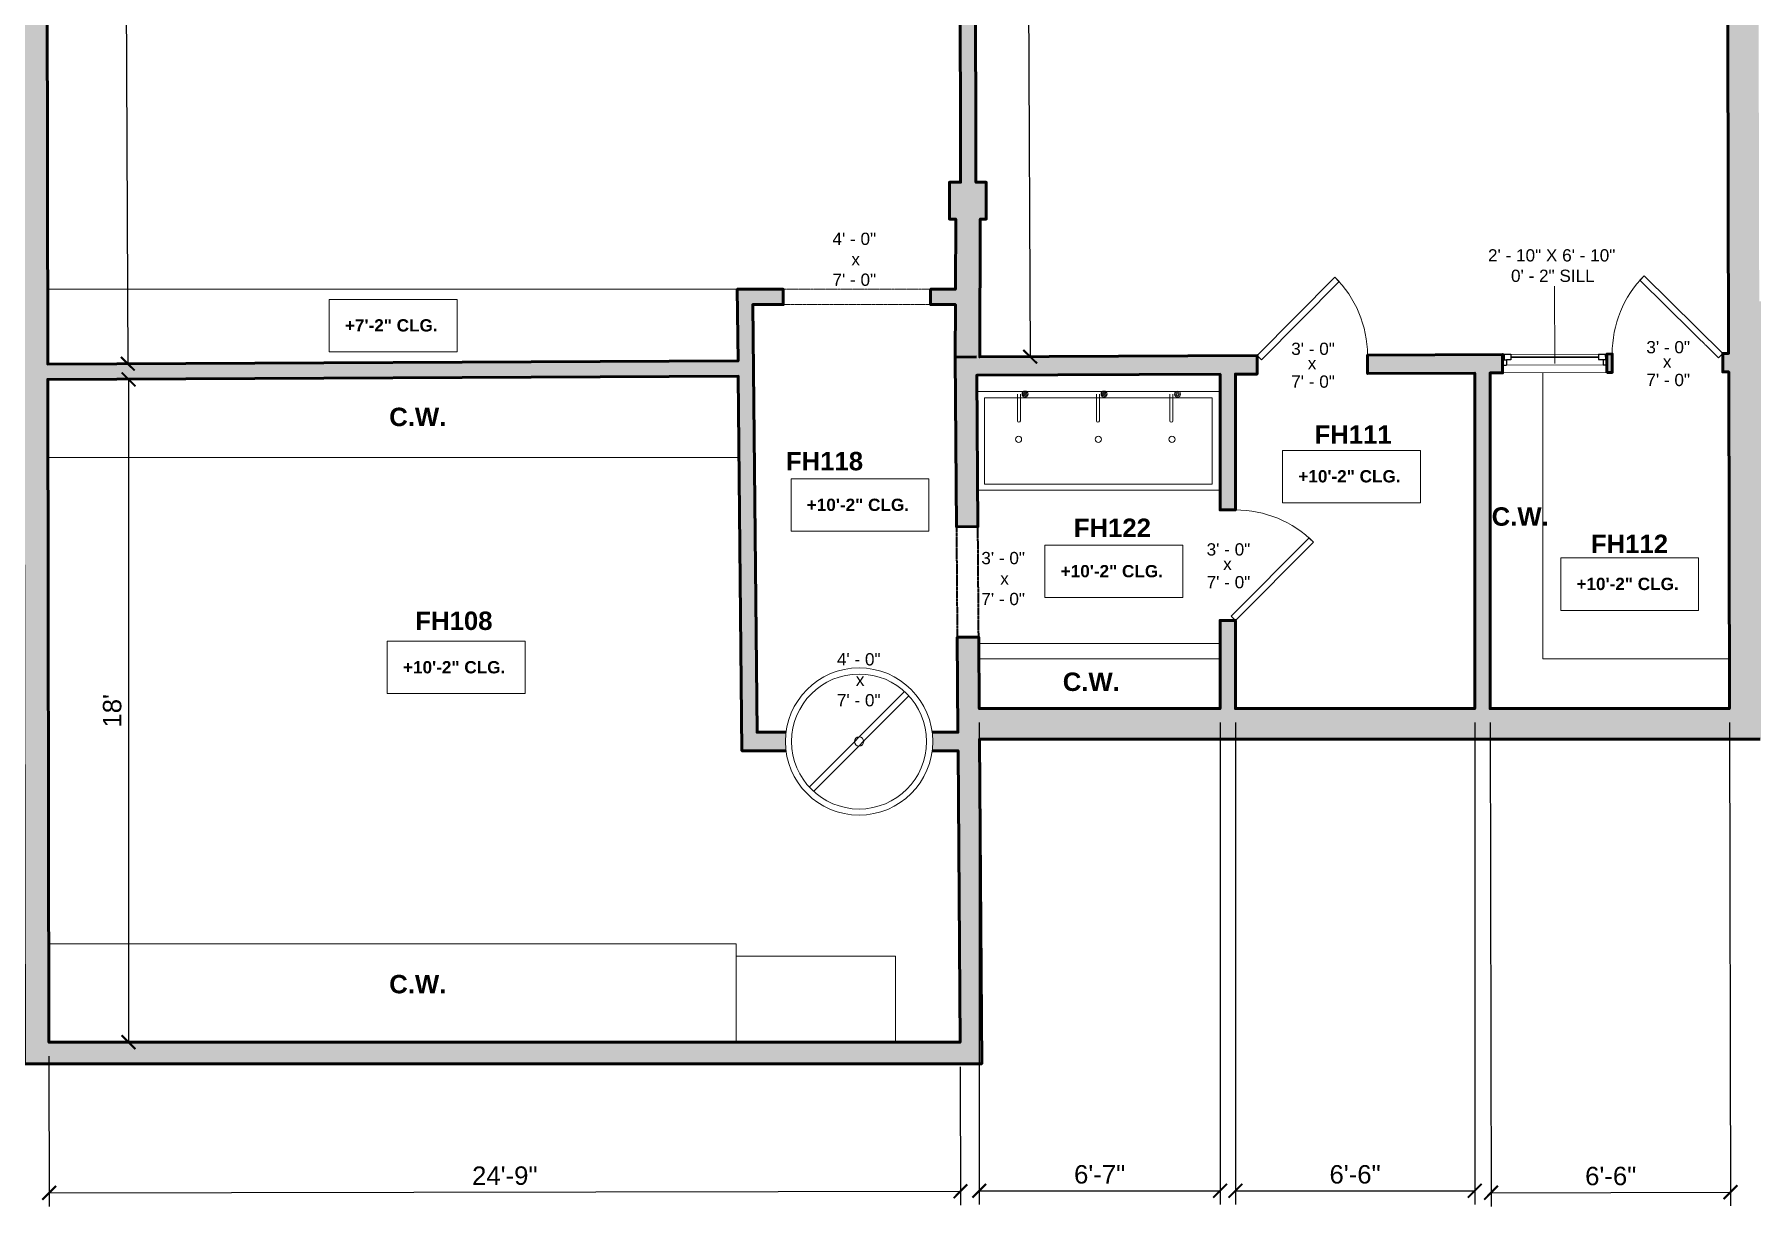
# Model space of a CAD drawing. Header units: inches. Extents: x -2078 to 106214, y -964 to 6385.
# Drawn here: x 79862 to 80421, y 3438 to 3820 of the extents above; entities that cross this region are included whole.
import ezdxf

# ---------------------------------------------------------------- set-up
doc = ezdxf.new("R2010")
doc.units = ezdxf.units.IN
doc.header["$MEASUREMENT"] = 0
doc.linetypes.add('HIDDEN2', pattern=[0.1875, 0.125, -0.0625])
doc.linetypes.add('Overhead', pattern=[0.15625, 0.09375, -0.0625])
for name, color, linetype, lineweight in [('A-ANNO', 2, 'Continuous', 5), ('A-ANNO-DIMS', 1, 'Continuous', 9), ('A-DETAIL-1', 4, 'Continuous', 40), ('A-DETAIL-3', 40, 'Continuous', 15), ('A-DOOR', 1, 'Continuous', 18), ('A-FIXT', 150, 'Continuous', 9), ('A-GLAZ', 2, 'Continuous', 30), ('A-HIDDEN', 2, 'HIDDEN2', 18), ('A-WALL', 3, 'Continuous', 40), ('A-WINDOWS', 2, 'Continuous', 18)]:
    doc.layers.add(name, color=color, linetype=linetype, lineweight=lineweight)
doc.layers.add('A-HATCH', color=9, linetype='Continuous')
doc.styles.add('Arial_1', font='arial.ttf', dxfattribs={"height": 0.0625})
doc.styles.add('Arial_2', font='arial.ttf', dxfattribs={"height": 3})
doc.styles.add('Arial_B', font='arialbd.ttf', dxfattribs={"height": 4.5})
doc.styles.add('Arial_B_1', font='arialbd.ttf', dxfattribs={"height": 3})
doc.styles.add('JC', font='arial.ttf', dxfattribs={"height": 0.125})
doc.dimstyles.new('JC-DIMS', dxfattribs={"dimtxt": 0.125, "dimasz": 0.09375, "dimexe": 0.09375, "dimexo": 0.09375, "dimgap": 0.046875, "dimtad": 1, "dimdec": 1, "dimzin": 0, "dimdsep": 46, "dimlunit": 4, "dimtxsty": 'JC', "dimblk": 'ARCHTICK', "dimcen": 0.09, "dimclrd": 1, "dimclre": 1, "dimclrt": 256, "dimadec": 0, "dimazin": 0, "dimtfac": 1, "dimtdec": 1, "dimtofl": 0, "dimtmove": 1, "dimatfit": 3, "dimfxl": 1, "dimtolj": 1, "dimtzin": 0, "dimarcsym": 0})

# ---------------------------------------------------------------- blocks, each defined once
blk = doc.blocks.new('JC_OPENING DOOR - OPENING DOOR-1402336-1ST FLOOR EXISTING MAIN FLOOR PLAN _FELDMAN HALL_')
at = {"color": 1, "linetype": 'Overhead'}
for p, q in [((23.68, 2.5), (-24.32, 2.5)), ((-24.32, -2.5), (23.68, -2.5))]:
    blk.add_line(p, q, dxfattribs=at)
at = {"color": 1}
for p, q in [((-24.32, 2.5), (-24.32, -2.5)), ((23.68, -2.5), (23.68, 2.5))]:
    blk.add_line(p, q, dxfattribs=at)
blk = doc.blocks.new('JC_OPENING DOOR - OPENING DOOR-1513651-1ST FLOOR EXISTING MAIN FLOOR PLAN _FELDMAN HALL_')
at = {"layer": 'A-DETAIL-1', "linetype": 'Overhead'}
for p, q in [((17.68, 3.5), (-18.32, 3.5)), ((-18.32, -3.5), (17.68, -3.5))]:
    blk.add_line(p, q, dxfattribs=at)
at = {"layer": 'A-DETAIL-3'}
for p, q in [((-18.32, 3.5), (-18.32, -3.5)), ((17.68, -3.5), (17.68, 3.5))]:
    blk.add_line(p, q, dxfattribs=at)
blk = doc.blocks.new('JC_SINGLE DOOR-NO TRIM - SINGLE DOOR-1513784-1ST FLOOR EXISTING MAIN FLOOR PLAN _FELDMAN HALL_')
at = {"layer": 'A-DOOR', "lineweight": 30}
for p, q in [((-7.46, 27.96), (-8.87, 26.54)), ((-8.87, 26.54), (16.59, 1.09)), ((18, 2.5), (-7.46, 27.96)), ((16.59, 1.09), (18, 2.5))]:
    blk.add_line(p, q, dxfattribs=at)
at = {"layer": 'A-DOOR', "lineweight": 9}
blk.add_arc((18, 2.5), 36, 135, 180, dxfattribs=at)
blk = doc.blocks.new('JC_SINGLE DOOR-NO TRIM - SINGLE DOOR-1513814-1ST FLOOR EXISTING MAIN FLOOR PLAN _FELDMAN HALL_')
at = {"layer": 'A-DOOR', "lineweight": 30}
for p, q in [((-8.87, -27.04), (16.59, -1.59)), ((18, -3), (-7.46, -28.46)), ((16.59, -1.59), (18, -3)), ((-7.46, -28.46), (-8.87, -27.04))]:
    blk.add_line(p, q, dxfattribs=at)
at = {"layer": 'A-DOOR', "lineweight": 9}
blk.add_arc((18, -3), 36, 180, 225, dxfattribs=at)
blk = doc.blocks.new('JC_SINGLE DOOR-NO TRIM - SINGLE DOOR-1512364-1ST FLOOR EXISTING MAIN FLOOR PLAN _FELDMAN HALL_')
at = {"layer": 'A-DOOR', "lineweight": 30}
for p, q in [((-7.46, 28.46), (-8.87, 27.04)), ((18, 3), (-7.46, 28.46)), ((-8.87, 27.04), (16.59, 1.59)), ((16.59, 1.59), (18, 3))]:
    blk.add_line(p, q, dxfattribs=at)
at = {"layer": 'A-DOOR', "lineweight": 9}
blk.add_arc((18, 3), 36, 135, 180, dxfattribs=at)
blk = doc.blocks.new('JC_FIXED WINDOW - MUNTIN - FIXED WINDOW-1513943-1ST FLOOR EXISTING MAIN FLOOR PLAN _FELDMAN HALL_')
at = {"layer": 'A-GLAZ'}
for p, q in [((-17, 3), (-17, -3)), ((-14.25, 3), (-17, 3)), ((-16.5, 3), (-16.5, 1.25)), ((-16.5, 1.25), (-15.75, 1.25)), ((-14.25, 1.25), (-15.75, 1.25)), ((-15.75, 1.25), (-15.75, -0.5)), ((-14.25, 3), (-14.25, 1.25)), ((14.25, 3), (17, 3)), ((14.25, 3), (14.25, 1.25)), ((14.25, 1.25), (16.5, 1.25)), ((15.75, 1.25), (15.75, -0.5)), ((16.5, 3), (16.5, 1.25)), ((17, 3), (17, -3)), ((-17, -0.5), (-15.75, -0.5)), ((15.75, -0.5), (17, -0.5))]:
    blk.add_line(p, q, dxfattribs=at)
at = {"layer": 'A-GLAZ', "lineweight": 9}
for p, q in [((14.25, 3), (-14.25, 3)), ((15.75, -0.5), (-15.75, -0.5))]:
    blk.add_line(p, q, dxfattribs=at)
at = {"layer": 'A-GLAZ', "lineweight": 40}
blk.add_line((-14.25, 2.125), (14.25, 2.125), dxfattribs=at)
at = {"layer": 'A-WINDOWS'}
for p, q in [((17, 3), (-17, 3)), ((-17, -3), (17, -3))]:
    blk.add_line(p, q, dxfattribs=at)
blk = doc.blocks.new('Tap _2_ - Tap _2_-1535498-1ST FLOOR EXISTING MAIN FLOOR PLAN _FELDMAN HALL_')
at = {"layer": 'A-FIXT', "flags": 128}
for points in [[(-0.47, 8.71), (-0.47, 8.55), (-0.47, 8.08), (-0.47, 7.33), (-0.47, 6.36), (-0.47, 5.24), (-0.47, 4.06), (-0.47, 2.9), (-0.47, 1.84), (-0.47, 0.98), (-0.47, 0.37), (-0.47, 0.05), (-0.47, 0.01)], [(0.47, 0.01), (0.47, 0.17), (0.47, 0.65), (0.47, 1.4), (0.47, 2.37), (0.47, 3.48), (0.47, 4.67), (0.47, 5.83), (0.47, 6.88), (0.47, 7.74), (0.47, 8.36), (0.47, 8.67), (0.47, 8.71)]]:
    blk.add_lwpolyline(points, dxfattribs=at)
at = {"layer": 'A-FIXT'}
for centre, radius, start, end in [((0, 8.71), 0.472, 0, 180), ((0, 8.71), 0.472, 0, 180), ((-2.01, 0.01), 0.996, 90, 270), ((-2.01, 0.01), 0.634, 90, 270), ((-2.01, 0.01), 0.281, 90, 270), ((-2.01, 0.01), 0.996, 270, 90), ((-2.01, 0.01), 0.634, 270, 90), ((-2.01, 0.01), 0.281, 270, 90)]:
    blk.add_arc(centre, radius, start, end, dxfattribs=at)
blk = doc.blocks.new('_ArchTick')
at = {"color": 0, "linetype": 'ByBlock', "const_width": 0.15}
blk.add_lwpolyline([(-0.5, -0.5), (0.5, 0.5)], dxfattribs=at)
blk = doc.blocks.new('*D2960')
at = {"layer": 'A-ANNO-DIMS', "color": 1, "lineweight": -2, "transparency": 16777216}
for p, q in [((80335.99, 3595.59), (80336.32, 3437.84)), ((80413.99, 3595.59), (80414.32, 3438.01)), ((80336.31, 3442.34), (80414.31, 3442.51))]:
    blk.add_line(p, q, dxfattribs=at)
at = {"layer": 'Defpoints', "color": 0, "transparency": 16777216}
for p in [(80335.98, 3600.09), (80413.98, 3600.09), (80414.31, 3442.51)]:
    blk.add_point(p, dxfattribs=at)
at = {"layer": 'A-ANNO-DIMS', "color": 1, "lineweight": -2, "transparency": 16777216, "xscale": 4.5, "yscale": 4.5, "zscale": 4.5}
for p, rotation in [((80336.31, 3442.34), 180.1213242115577), ((80414.31, 3442.51), 0.1213242115577231)]:
    blk.add_blockref('_ArchTick', p, dxfattribs=dict(at, rotation=rotation))
at = {"layer": 'A-ANNO-DIMS', "color": 2, "transparency": 16777216, "insert": (80375.3, 3447.74), "char_height": 6, "width": 0.4008, "attachment_point": 5, "rotation": 0.1213, "style": 'JC'}
blk.add_mtext('\\A1;6\'-6"', dxfattribs=at)
blk = doc.blocks.new('*D2962')
at = {"layer": 'A-ANNO-DIMS', "color": 1, "lineweight": -2, "transparency": 16777216}
for p, q in [((80252.98, 3595.59), (80252.98, 3438.47)), ((80330.98, 3595.59), (80330.98, 3438.47)), ((80252.98, 3442.97), (80330.98, 3442.97))]:
    blk.add_line(p, q, dxfattribs=at)
at = {"layer": 'Defpoints', "color": 0, "transparency": 16777216}
for p in [(80252.98, 3600.09), (80330.98, 3600.09), (80330.98, 3442.97)]:
    blk.add_point(p, dxfattribs=at)
at = {"layer": 'A-ANNO-DIMS', "color": 1, "lineweight": -2, "transparency": 16777216, "xscale": 4.5, "yscale": 4.5, "zscale": 4.5, "rotation": 180}
blk.add_blockref('_ArchTick', (80252.98, 3442.97), dxfattribs=at)
at = {"layer": 'A-ANNO-DIMS', "color": 1, "lineweight": -2, "transparency": 16777216, "xscale": 4.5, "yscale": 4.5, "zscale": 4.5}
blk.add_blockref('_ArchTick', (80330.98, 3442.97), dxfattribs=at)
at = {"layer": 'A-ANNO-DIMS', "color": 2, "transparency": 16777216, "insert": (80291.98, 3448.28), "char_height": 6, "width": 0.4008, "attachment_point": 5, "style": 'JC'}
blk.add_mtext('\\A1;6\'-6"', dxfattribs=at)
blk = doc.blocks.new('*D2964')
at = {"layer": 'A-ANNO-DIMS', "color": 1, "lineweight": -2, "transparency": 16777216}
for p, q in [((80169.48, 3595.59), (80169.48, 3438.47)), ((80247.98, 3595.59), (80247.98, 3438.47)), ((80169.48, 3442.97), (80247.98, 3442.97))]:
    blk.add_line(p, q, dxfattribs=at)
at = {"layer": 'Defpoints', "color": 0, "transparency": 16777216}
for p in [(80169.48, 3600.09), (80247.98, 3600.09), (80247.98, 3442.97)]:
    blk.add_point(p, dxfattribs=at)
at = {"layer": 'A-ANNO-DIMS', "color": 1, "lineweight": -2, "transparency": 16777216, "xscale": 4.5, "yscale": 4.5, "zscale": 4.5, "rotation": 180}
blk.add_blockref('_ArchTick', (80169.48, 3442.97), dxfattribs=at)
at = {"layer": 'A-ANNO-DIMS', "color": 1, "lineweight": -2, "transparency": 16777216, "xscale": 4.5, "yscale": 4.5, "zscale": 4.5}
blk.add_blockref('_ArchTick', (80247.98, 3442.97), dxfattribs=at)
at = {"layer": 'A-ANNO-DIMS', "color": 2, "transparency": 16777216, "insert": (80208.73, 3448.28), "char_height": 6, "width": 0.6622, "attachment_point": 5, "style": 'JC'}
blk.add_mtext('\\A1;6\'-7"', dxfattribs=at)
blk = doc.blocks.new('*D2966')
at = {"layer": 'A-ANNO-DIMS', "color": 1, "lineweight": -2, "transparency": 16777216}
for p, q in [((79870.42, 3707.37), (79896.73, 3707.37)), ((79892.23, 3707.37), (79892.23, 3491.37)), ((79893.38, 3491.37), (79887.73, 3491.37))]:
    blk.add_line(p, q, dxfattribs=at)
at = {"layer": 'Defpoints', "color": 0, "transparency": 16777216}
for p in [(79865.92, 3707.37), (79892.23, 3491.37), (79897.88, 3491.37)]:
    blk.add_point(p, dxfattribs=at)
at = {"layer": 'A-ANNO-DIMS', "color": 1, "lineweight": -2, "transparency": 16777216, "xscale": 4.5, "yscale": 4.5, "zscale": 4.5}
for p, rotation in [((79892.23, 3707.37), 90), ((79892.23, 3491.37), 270)]:
    blk.add_blockref('_ArchTick', p, dxfattribs=dict(at, rotation=rotation))
at = {"layer": 'A-ANNO-DIMS', "color": 2, "transparency": 16777216, "insert": (79886.91, 3599.37), "char_height": 6, "width": 0.4874, "attachment_point": 5, "rotation": 90, "style": 'JC'}
blk.add_mtext("\\A1;18'", dxfattribs=at)
blk = doc.blocks.new('*D2978')
at = {"layer": 'A-ANNO-DIMS', "color": 1, "lineweight": -2, "transparency": 16777216}
for p, q in [((79866.29, 3486.87), (79866.37, 3437.79)), ((80163.3, 3483.34), (80163.37, 3438.29)), ((79866.37, 3442.29), (80163.37, 3442.79))]:
    blk.add_line(p, q, dxfattribs=at)
at = {"layer": 'Defpoints', "color": 0, "transparency": 16777216}
for p in [(79866.28, 3491.37), (80163.29, 3487.84), (80163.37, 3442.79)]:
    blk.add_point(p, dxfattribs=at)
at = {"layer": 'A-ANNO-DIMS', "color": 1, "lineweight": -2, "transparency": 16777216, "xscale": 4.5, "yscale": 4.5, "zscale": 4.5}
for p, rotation in [((79866.37, 3442.29), 180.0969251615329), ((80163.37, 3442.79), 0.09692516153287654)]:
    blk.add_blockref('_ArchTick', p, dxfattribs=dict(at, rotation=rotation))
at = {"layer": 'A-ANNO-DIMS', "color": 2, "transparency": 16777216, "insert": (80014.86, 3447.85), "char_height": 6, "width": 0.4874, "attachment_point": 5, "rotation": 0.0969, "style": 'JC'}
blk.add_mtext('\\A1;24\'-9"', dxfattribs=at)
blk = doc.blocks.new('JC- existing door Tag_quad - JC- existing door Tag_quad-839775-1ST FLOOR EXISTING MAIN FLOOR PLAN _FELDMAN HALL_')
at = {"layer": 'A-ANNO', "insert": (-0.0234, 0.0378), "char_height": 0.0625, "width": 0.0505, "attachment_point": 1, "style": 'Arial_1', "bg_fill": 3, "box_fill_scale": 1.25, "bg_fill_color": 256, "bg_fill_true_color": 13158600, "bg_fill_transparency": 0}
blk.add_mtext('x', dxfattribs=at)
blk = doc.blocks.new('*D3008')
at = {"layer": 'A-ANNO-DIMS', "color": 1, "lineweight": -2, "transparency": 16777216}
for p, q in [((80172.03, 4105.72), (80188.77, 4105.8)), ((80184.27, 4105.78), (80186.08, 3714.78)), ((80187.23, 3714.79), (80181.58, 3714.76))]:
    blk.add_line(p, q, dxfattribs=at)
at = {"layer": 'Defpoints', "color": 0, "transparency": 16777216}
for p in [(80167.53, 4105.7), (80186.08, 3714.78), (80191.73, 3714.81)]:
    blk.add_point(p, dxfattribs=at)
at = {"layer": 'A-ANNO-DIMS', "color": 1, "lineweight": -2, "transparency": 16777216, "xscale": 4.5, "yscale": 4.5, "zscale": 4.5}
for p, rotation in [((80184.27, 4105.78), 90.26532806930128), ((80186.08, 3714.78), 270.2653280693013)]:
    blk.add_blockref('_ArchTick', p, dxfattribs=dict(at, rotation=rotation))
at = {"layer": 'A-ANNO-DIMS', "color": 2, "transparency": 16777216, "insert": (80190.49, 3910.3), "char_height": 6, "width": 0.4874, "attachment_point": 5, "rotation": 270.2653, "style": 'JC'}
blk.add_mtext('\\A1;32\'-7"', dxfattribs=at)
blk = doc.blocks.new('*D3010')
at = {"layer": 'A-ANNO-DIMS', "color": 1, "lineweight": -2, "transparency": 16777216}
for p, q in [((79869.89, 4020.39), (79895.06, 4020.51)), ((79890.56, 4020.48), (79891.98, 3712.49)), ((79893.14, 3712.49), (79887.48, 3712.47))]:
    blk.add_line(p, q, dxfattribs=at)
at = {"layer": 'Defpoints', "color": 0, "transparency": 16777216}
for p in [(79865.39, 4020.37), (79891.98, 3712.49), (79897.64, 3712.51)]:
    blk.add_point(p, dxfattribs=at)
at = {"layer": 'A-ANNO-DIMS', "color": 1, "lineweight": -2, "transparency": 16777216, "xscale": 4.5, "yscale": 4.5, "zscale": 4.5}
for p, rotation in [((79890.56, 4020.48), 90.2658598859503), ((79891.98, 3712.49), 270.2658598859503)]:
    blk.add_blockref('_ArchTick', p, dxfattribs=dict(at, rotation=rotation))
at = {"layer": 'A-ANNO-DIMS', "color": 2, "transparency": 16777216, "insert": (79896.58, 3866.51), "char_height": 6, "width": 0.4874, "attachment_point": 5, "rotation": 270.2659, "style": 'JC'}
blk.add_mtext('\\A1;25\'-8"', dxfattribs=at)

msp = doc.modelspace()

# ---------------------------------------------------------------- linework, layer by layer
at = {"layer": 'A-ANNO'}
msp.add_line((80357.049, 3712.572), (80356.964, 3737.807), dxfattribs=at)
at = {"layer": 'A-ANNO', "flags": 128}
for points in [[(79957.625, 3733.441), (79999.361, 3733.441), (79999.361, 3716.372), (79957.625, 3716.372)], [(80268.363, 3684.252), (80313.274, 3684.252), (80313.274, 3667.184), (80268.363, 3667.184)], [(80108.148, 3674.96), (80153.059, 3674.96), (80153.059, 3657.891), (80108.148, 3657.891)], [(80190.914, 3653.336), (80235.825, 3653.336), (80235.825, 3636.268), (80190.914, 3636.268)], [(80359.007, 3649.179), (80403.918, 3649.179), (80403.918, 3632.111), (80359.007, 3632.111)], [(79976.56, 3622.03), (80021.471, 3622.03), (80021.471, 3604.961), (79976.56, 3604.961)]]:
    msp.add_lwpolyline(points, close=True, dxfattribs=at)
at = {"layer": 'A-DETAIL-3', "lineweight": 9}
for p, q in [((80168.726, 3703.398), (80247.98, 3703.398)), ((79865.961, 3681.968), (80091.179, 3681.968)), ((80247.98, 3671.237), (80168.959, 3671.237)), ((80247.98, 3621.284), (80169.321, 3621.284))]:
    msp.add_line(p, q, dxfattribs=at)
msp.add_lwpolyline([(80245.421, 3673.237), (80171.226, 3673.237), (80171.226, 3701.398), (80245.421, 3701.398)], close=True, dxfattribs=at)
for points in [[(79866.229, 3523.456), (80090.229, 3523.456), (80090.229, 3491.367)], [(80090.229, 3519.456), (80142.229, 3519.456), (80142.229, 3491.367)]]:
    msp.add_lwpolyline(points, dxfattribs=at)
for centre in [(80182.289, 3687.855), (80208.289, 3687.855), (80232.289, 3687.855)]:
    msp.add_circle(centre, 1, dxfattribs=at)
at = {"layer": 'A-DOOR'}
for p, q in [((80114.058, 3574.518), (80145.171, 3605.631)), ((80115.472, 3573.104), (80146.585, 3604.216))]:
    msp.add_line(p, q, dxfattribs=at)
for radius in [24, 1.5]:
    msp.add_circle((80130.321, 3589.367), radius, dxfattribs=at)
for start, end in [(0, 180), (180, 0)]:
    msp.add_arc((80130.321, 3589.367), 22, start, end, dxfattribs=at)
at = {"layer": 'A-HIDDEN'}
for p, q in [((80090.64, 3736.743), (79865.851, 3736.743)), ((80353.212, 3709.554), (80353.212, 3616.291)), ((80169.415, 3616.284), (80247.98, 3616.284)), ((80353.212, 3616.291), (80413.946, 3616.291))]:
    msp.add_line(p, q, dxfattribs=at)
at = {"layer": 'A-WALL', "lineweight": 60}
for points in [[(80106.536, 3592.367), (80097.061, 3592.367), (80095.689, 3731.743), (80105.629, 3731.743), (80105.629, 3736.743), (80090.64, 3736.743), (80090.869, 3713.411), (79865.909, 3712.367), (79865.388, 4020.267), (79923.387, 4021.093), (79923.273, 4028.092), (79929.894, 4028.167), (79929.894, 4034.776), (79925.894, 4034.776), (79925.894, 4033.122), (79923.216, 4033.091), (79837.614, 4031.873)], [(80163.215, 3843.818), (80163.403, 3771.607), (80159.764, 3771.607), (80159.764, 3759.607), (80161.808, 3759.607), (80161.725, 3736.743), (80153.629, 3736.743), (80153.629, 3731.743), (80161.706, 3731.743), (80161.644, 3714.667)], [(80168.644, 3714.7), (80161.644, 3714.667), (80162.045, 3659.337), (80169.045, 3659.387), (80168.687, 3708.7), (80247.98, 3709.067), (80247.98, 3664.839), (80252.98, 3664.839), (80252.98, 3709.09), (80260.064, 3709.123), (80260.036, 3715.123), (80169.644, 3714.704), (80169.808, 3759.607), (80171.764, 3759.607), (80171.764, 3771.607), (80168.403, 3771.607), (80168.215, 3843.831)], [(80154.107, 3586.367), (80162.575, 3586.367), (80163.264, 3491.367), (79866.283, 3491.367), (79865.918, 3707.367), (80090.918, 3708.411), (80092.119, 3586.367), (80106.536, 3586.367)]]:
    msp.add_lwpolyline(points, dxfattribs=at)
msp.add_lwpolyline([(80374.063, 3709.651), (80375.813, 3709.659), (80375.785, 3715.659), (80374.035, 3715.651)], close=True, dxfattribs=at)

# ---------------------------------------------------------------- block references
at = {"layer": 'A-DOOR'}
for name, p, rotation in [('JC_OPENING DOOR - OPENING DOOR-1402336-1ST FLOOR EXISTING MAIN FLOOR PLAN _FELDMAN HALL_', (80129.306, 3734.243), 180), ('JC_OPENING DOOR - OPENING DOOR-1513651-1ST FLOOR EXISTING MAIN FLOOR PLAN _FELDMAN HALL_', (80165.678, 3641.04), 270.4157247002171)]:
    msp.add_blockref(name, p, dxfattribs=dict(at, rotation=rotation))
at = {"layer": 'A-FIXT', "rotation": 180}
for p in [(80182.423, 3702.595), (80208.173, 3702.595), (80232.094, 3702.574)]:
    msp.add_blockref('Tap _2_ - Tap _2_-1535498-1ST FLOOR EXISTING MAIN FLOOR PLAN _FELDMAN HALL_', p, dxfattribs=at)
at = {"layer": 'A-WINDOWS', "rotation": 0.265328069549752}
msp.add_blockref('JC_FIXED WINDOW - MUNTIN - FIXED WINDOW-1513943-1ST FLOOR EXISTING MAIN FLOOR PLAN _FELDMAN HALL_', (80357.049, 3712.572), dxfattribs=at)

# ---------------------------------------------------------------- texts
at = {"layer": 'A-ANNO', "attachment_point": 1}
for s, insert, char_height, width, style in [('4\' - 0"', (80121.646, 3755.189), 4, 17.978, 'Arial_2'), ('x', (80127.813, 3748.523), 4, 3.232, 'Arial_2'), ('2\' - 10" X 6\' - 10"', (80335.295, 3749.802), 4, 52.318, 'Arial_2'), ('7\' - 0"', (80121.646, 3741.856), 4, 17.978, 'Arial_2'), ('0\' - 2" SILL', (80342.795, 3743.136), 4, 34.138, 'Arial_2'), ('+7\'-2" CLG.', (79962.745, 3726.987), 4, 37.976, 'Arial_B_1'), ('C.W.', (79977.184, 3698.152), 6, 22.624, 'Arial_B'), ('FH111', (80278.757, 3692.396), 6, 59.388, 'Arial_B'), ('FH118', (80106.473, 3683.745), 6, 58.782, 'Arial_B'), ('+10\'-2" CLG.', (80273.483, 3677.799), 4, 41.814, 'Arial_B_1'), ('+10\'-2" CLG.', (80113.268, 3668.506), 4, 41.814, 'Arial_B_1'), ('FH122', (80200.289, 3662.023), 6, 52.722, 'Arial_B'), ('C.W.', (80336.489, 3665.689), 6, 22.624, 'Arial_B'), ('FH112', (80368.829, 3656.777), 6, 59.388, 'Arial_B'), ('3\' - 0"', (80170.162, 3651.15), 4, 17.978, 'Arial_2'), ('+10\'-2" CLG.', (80196.034, 3646.883), 4, 41.814, 'Arial_B_1'), ('x', (80176.329, 3644.483), 4, 3.232, 'Arial_2'), ('+10\'-2" CLG.', (80364.127, 3642.726), 4, 41.814, 'Arial_B_1'), ('7\' - 0"', (80170.162, 3637.817), 4, 17.978, 'Arial_2'), ('FH108', (79985.695, 3631.718), 6, 75.346, 'Arial_B'), ('4\' - 0"', (80123.095, 3618.162), 4, 17.978, 'Arial_2'), ('+10\'-2" CLG.', (79981.68, 3615.576), 4, 41.814, 'Arial_B_1'), ('x', (80129.261, 3611.495), 4, 3.232, 'Arial_2'), ('C.W.', (80196.7, 3611.84), 6, 22.624, 'Arial_B'), ('7\' - 0"', (80123.095, 3604.829), 4, 17.978, 'Arial_2'), ('C.W.', (79977.184, 3513.304), 6, 22.624, 'Arial_B')]:
    msp.add_mtext(s, dxfattribs=dict(at, insert=insert, char_height=char_height, width=width, style=style))
at = {"layer": 'A-ANNO', "char_height": 4, "width": 17.978, "attachment_point": 1, "style": 'Arial_2', "bg_fill": 3, "box_fill_scale": 1.25, "bg_fill_color": 256, "bg_fill_true_color": 13158600, "bg_fill_transparency": 0}
for s, insert in [('3\' - 0"', (80271.164, 3719.344)), ('3\' - 0"', (80386.913, 3719.88)), ('7\' - 0"', (80271.164, 3708.662)), ('7\' - 0"', (80386.913, 3709.198)), ('3\' - 0"', (80243.594, 3653.976)), ('7\' - 0"', (80243.594, 3643.295))]:
    msp.add_mtext(s, dxfattribs=dict(at, insert=insert))

# ---------------------------------------------------------------- dimensions: what is measured, and where the dimension line sits
at = {"layer": 'A-ANNO-DIMS'}
for base, p1, p2, angle, picture, middle in [((80186.077, 3714.781), (80167.531, 4105.699), (80191.733, 3714.807), 270.26533, '*D3008', (80190.487, 3910.303)), ((79891.985, 3712.488), (79865.387, 4020.368), (79897.641, 3712.514), 270.26586, '*D3010', (79896.583, 3866.511)), ((79892.227, 3491.367), (79865.918, 3707.367), (79897.884, 3491.367), 90, '*D2966', (79886.914, 3599.367)), ((80414.314, 3442.506), (80335.98, 3600.089), (80413.98, 3600.089), 0.12132, '*D2960', (80375.302, 3447.737)), ((80163.366, 3442.79), (79866.283, 3491.367), (80163.289, 3487.842), 0.09693, '*D2978', (80014.857, 3447.852))]:
    dim = msp.add_linear_dim(base=base, p1=p1, p2=p2, angle=angle, dimstyle='JC-DIMS', override={"dimclrt": 2}, dxfattribs=at)
    dim.commit()
    dim.dimension.update_dxf_attribs({"geometry": picture, "text_midpoint": middle})
for base, p1, p2, override, picture, middle in [((80247.98, 3442.971), (80169.475, 3600.089), (80247.98, 3600.089), {"dimdec": 0, "dimclrt": 2}, '*D2964', (80208.727, 3448.285)), ((80330.98, 3442.971), (80252.98, 3600.089), (80330.98, 3600.089), {"dimclrt": 2}, '*D2962', (80291.98, 3448.285))]:
    dim = msp.add_linear_dim(base=base, p1=p1, p2=p2, dimstyle='JC-DIMS', override=override, dxfattribs=at)
    dim.commit()
    dim.dimension.update_dxf_attribs({"geometry": picture, "text_midpoint": middle})

# ---------------------------------------------------------------- next in the draw order: hatches: boundary and pattern name
at = {"layer": 'A-HATCH'}
h = msp.add_hatch(color=256, dxfattribs=at)
h.dxf.hatch_style = 1
h.paths.add_polyline_path([(79668.779, 4564.814), (79710.79, 4564.862), (79710.78, 4572.862), (79633.779, 4572.774), (79633.779, 4195.785), (79932.037, 4195.785), (79931.978, 4230.953), (79934.33, 4230.953), (79934.33, 4236.953), (79923.968, 4236.939), (79924.021, 4205.785), (79643.779, 4205.785), (79643.779, 4539.814), (79668.779, 4539.814)])
h.paths.add_polyline_path([(79850.78, 4573.022), (79848.78, 4573.019), (79848.789, 4565.019), (79850.79, 4565.022)])
h.paths.add_polyline_path([(79931.779, 4565.114), (79934.107, 4565.117), (79934.098, 4573.117), (79898.78, 4573.076), (79898.79, 4565.076), (79923.779, 4565.105), (79923.779, 4338.953), (79931.779, 4338.953)])
h.paths.add_polyline_path([(80037.08, 4236.953), (80031.33, 4236.953), (80031.33, 4230.953), (80037.08, 4230.953)])
h.paths.add_polyline_path([(80114.83, 4236.953), (80109.08, 4236.953), (80109.08, 4230.953), (80114.83, 4230.953)])
h.paths.add_polyline_path([(80425.279, 4231.761), (80426.703, 4231.761), (80426.703, 4237.761), (80416.279, 4237.761), (80416.279, 4207.535), (80222.448, 4207.535), (80222.231, 4237.012), (80214.231, 4237.012), (80214.231, 4236.953), (80211.83, 4236.953), (80211.83, 4230.953), (80214.275, 4230.953), (80214.522, 4197.535), (80425.279, 4197.535)])
h.paths.add_polyline_path([(80219.808, 4565.443), (80222.498, 4565.446), (80222.489, 4573.446), (80186.395, 4573.405), (80186.404, 4565.405), (80187.246, 4565.406), (80186.191, 4542.407), (80211.978, 4542.407), (80213.479, 4338.95), (80221.479, 4339.009)])
h.paths.add_polyline_path([(80138.395, 4573.35), (80136.098, 4573.347), (80136.107, 4565.347), (80138.404, 4565.35)])
h.paths.add_polyline_path([(80426.989, 4573.68), (80424.489, 4573.677), (80424.498, 4565.677), (80426.998, 4565.68)])
h.paths.add_polyline_path([(80507.778, 4566.891), (80536.556, 4566.055), (80550.932, 4565.368), (80565.292, 4564.41), (80579.631, 4563.184), (80593.945, 4561.688), (80608.229, 4559.924), (80606.751, 4549.288), (80614.675, 4548.188), (80617.254, 4566.751, 0.0457909), (80475.848, 4573.99), (80475.848, 4573.735), (80474.989, 4573.734), (80474.998, 4565.734), (80475.848, 4565.735), (80475.848, 4541.736), (80499.848, 4541.736), (80500.687, 4237.761), (80498.703, 4237.761), (80498.703, 4231.761), (80500.703, 4231.761), (80500.795, 4198.339), (80508.795, 4198.361), (80508.778, 4204.524), (80519.002, 4205.727), (80518.301, 4211.686), (80508.762, 4210.563), (80508.065, 4463.007), (80541.039, 4463.007), (80541.039, 4486.007), (80597.214, 4480.64), (80597.211, 4480.615, -0.0018245), (80605.084, 4479.149), (80606.605, 4478.859), (80608.862, 4488.608, 0.0005516), (80606.462, 4489.066), (80609.721, 4512.53), (80601.798, 4513.631), (80597.903, 4485.597), (80540.442, 4491.087), (80507.978, 4494.494)])
h.paths.add_polyline_path([(80620.82, 4223.756), (80613.642, 4222.911), (80614.344, 4216.952), (80619.838, 4217.598), (80640.259, 4208.146), (80642.779, 4213.591)])
h.paths.add_polyline_path([(80708.119, 4183.348), (80705.599, 4177.903), (80725.598, 4168.646), (80728.649, 4163.892), (80733.699, 4167.133), (80729.704, 4173.358)])
h.paths.add_polyline_path([(80703.209, 4465.783, 0.0093863), (80690.698, 4469.662), (80688.44, 4459.912), (80689.182, 4459.71), (80689.924, 4459.507), (80687.793, 4452.894), (80695.408, 4450.441), (80697.554, 4457.104), (80698.521, 4456.792), (80699.488, 4456.478)])
h.paths.add_polyline_path([(80787.197, 4432.087, 0.0005455), (80785.845, 4432.734), (80782.124, 4423.429), (80782.291, 4423.35)])
h.paths.add_polyline_path([(80874.38, 4382.082, 0.0045647), (80863.929, 4389.003), (80859.022, 4380.266), (80859.729, 4379.805), (80860.435, 4379.344), (80856.603, 4373.486), (80863.297, 4369.107), (80867.104, 4374.926), (80867.672, 4374.545), (80868.239, 4374.163)])
h.paths.add_polyline_path([(80949.486, 4323.371, 0.0019454), (80945.502, 4326.93), (80939.36, 4319.011, -0.0014762), (80942.34, 4316.349)])
h.paths.add_polyline_path([(81007.327, 4249.121), (81007.504, 4248.908), (81015.207, 4255.284), (81010.337, 4261.168, 0.0011011), (81008.359, 4263.455), (81001.212, 4256.433), (81001.714, 4255.854), (81002.214, 4255.275), (80790.213, 4079.086), (80785.554, 4086.344), (80780.505, 4083.103), (80785.562, 4075.224), (80780.902, 4071.354), (80786.013, 4065.2), (80806.602, 4082.297), (80833.902, 4049.316), (80840.064, 4054.417), (80812.756, 4087.408)])
h.paths.add_polyline_path([(81072.594, 4185.953), (81064.891, 4179.577), (81092.309, 4146.452), (80971.033, 4045.124), (80925.009, 4100.475), (80920.396, 4096.639), (80937.019, 4076.647), (80939.326, 4078.565), (80948.916, 4067.031), (80946.609, 4065.113), (80966.429, 4041.277), (80898.156, 3984.234), (80863.019, 4026.685), (80856.856, 4021.583), (80935.285, 3926.831), (80941.447, 3931.932), (80907.721, 3972.679), (80976.019, 4029.743), (81005.749, 3993.989), (81008.056, 3995.907), (81017.646, 3984.373), (81015.339, 3982.455), (81022.053, 3974.381), (81026.666, 3978.217), (80980.624, 4033.59), (81101.873, 4134.897), (81127.39, 4104.069), (81135.094, 4110.446)])
h.paths.add_polyline_path([(81189.878, 4028.576), (81197.582, 4034.952), (81192.48, 4041.115), (81184.777, 4034.739), (80991.171, 3871.86), (80964.402, 3904.2), (80958.239, 3899.099), (80992.831, 3857.308), (80998.994, 3862.409), (80996.272, 3865.697)], flags=17)
h.paths.add_polyline_path([(79746.936, 4053.607), (79583.042, 4107.764), (79599.796, 4098.092), (79583.67, 4100.935), (79579.32, 4088.984), (79679.614, 4055.842), (79679.614, 3874.786), (79857.634, 3874.786), (79858.295, 3484.367), (80170.315, 3484.367), (80169.548, 3590.089), (80424.001, 3590.089), (80424.001, 3590.363), (80821.541, 3591.296), (80913.234, 3668.227), (80977.185, 3590.966), (81025.415, 3631.48), (81084.245, 3560.218), (81383.734, 3810.056), (81360.815, 3837.744), (81353.112, 3831.368), (81354.221, 3830.028), (81332.882, 3811.899), (81348.415, 3793.616), (81175.401, 3649.285), (81050.801, 3799.819), (81044.638, 3794.718), (81103.367, 3723.765), (81096.892, 3718.325), (81100.751, 3713.731), (81107.193, 3719.143), (81169.258, 3644.16), (81094.004, 3581.383), (81032.249, 3656.189), (81073.185, 3690.576), (81069.326, 3695.17), (81028.429, 3660.816), (81011.529, 3681.288), (81003.522, 3674.678), (81003.325, 3674.912), (81000.119, 3672.218), (81027.133, 3640.059), (81025.889, 3639.014), (80998.875, 3671.173), (80995.668, 3668.48), (80995.81, 3668.312), (80995.334, 3667.919), (81019.049, 3639.192), (80978.465, 3605.102), (80926.812, 3667.507), (80967.662, 3701.821), (80968.011, 3701.405), (80975.668, 3707.837), (80975.319, 3708.253), (80986.86, 3717.948), (80973.353, 3734.028), (80908.848, 3679.843), (80888.385, 3704.566), (80872.208, 3691.176), (80893.855, 3665.022), (80817.892, 3601.288), (80543.969, 3600.644), (80543.969, 3626.291), (80527.126, 3626.291), (80530.288, 3629.453), (80449.918, 3719.022), (80446.762, 3715.866), (80446.762, 3732.866), (80423.699, 3732.866), (80423.07, 4029.761), (80450.095, 4029.761), (80450.095, 4034.761), (80411.07, 4034.761), (80411.07, 4038.261), (80406.07, 4038.261), (80406.07, 4029.761), (80413.07, 4029.761), (80413.735, 3715.835), (80411.785, 3715.826), (80411.812, 3709.826), (80413.748, 3709.835), (80413.98, 3600.089), (80335.98, 3600.089), (80335.98, 3709.475), (80340.063, 3709.494), (80340.035, 3715.494), (80296.036, 3715.29), (80296.064, 3709.29), (80330.98, 3709.452), (80330.98, 3600.089), (80252.98, 3600.089), (80252.98, 3628.839), (80247.98, 3628.839), (80247.98, 3600.089), (80169.475, 3600.089), (80169.306, 3623.388), (80162.306, 3623.338), (80162.531, 3592.367), (80154.133, 3592.367, -0.0313422), (80154.321, 3589.367, -0.0313422), (80154.133, 3586.367), (80162.575, 3586.367), (80163.264, 3491.367), (79866.283, 3491.367), (79865.918, 3707.367), (80090.918, 3708.411), (80092.119, 3586.367), (80106.51, 3586.367, -0.0313422), (80106.321, 3589.367, -0.0313422), (80106.51, 3592.367), (80097.061, 3592.367), (80095.689, 3731.743), (80105.629, 3731.743), (80105.629, 3736.743), (80090.64, 3736.743), (80090.869, 3713.411), (79865.909, 3712.367), (79865.388, 4020.267), (79923.387, 4021.093), (79923.273, 4028.092), (79929.894, 4028.167), (79929.894, 4034.776), (79925.894, 4034.776), (79925.894, 4033.122), (79923.216, 4033.091), (79837.614, 4031.873), (79805.925, 4031.449), (79805.964, 4024.47), (79805.979, 4023.449), (79830.614, 4023.794), (79830.614, 3886.786), (79825.529, 3886.786), (79825.529, 3881.786), (79686.614, 3881.786), (79686.614, 4023.773), (79761.975, 4024.2), (79761.936, 4031.2), (79759.936, 4031.188), (79759.936, 4044.966), (79746.936, 4044.966)])
h.paths.add_polyline_path([(79929.894, 4061.276), (79925.894, 4061.276), (79925.894, 4058.776), (79929.894, 4058.776)], flags=17)
h.paths.add_polyline_path([(80324.674, 4114.233), (79925.894, 4112.941), (79925.894, 4103.276), (79929.894, 4103.276), (79929.894, 4104.953), (80162.531, 4105.707), (80162.807, 3999.835), (80159.569, 3999.835), (80159.569, 3987.835), (80162.839, 3987.835), (80163.027, 3915.817), (80168.027, 3915.831), (80167.839, 3987.835), (80171.319, 3987.835), (80171.319, 3999.835), (80167.807, 3999.835), (80167.531, 4105.723), (80324.7, 4106.233), (80406.07, 4106.543), (80406.07, 4080.261), (80411.07, 4080.261), (80411.07, 4106.562), (80414.073, 4106.573), (80414.073, 4114.792), (80404.073, 4114.792), (80404.073, 4110.535), (80324.687, 4110.233)])
h.paths.add_polyline_path([(80169.808, 3759.607), (80171.764, 3759.607), (80171.764, 3771.607), (80168.403, 3771.607), (80168.215, 3843.831), (80163.215, 3843.818), (80163.403, 3771.607), (80159.764, 3771.607), (80159.764, 3759.607), (80161.808, 3759.607), (80161.725, 3736.743), (80153.629, 3736.743), (80153.629, 3731.743), (80161.706, 3731.743), (80161.644, 3714.667), (80162.045, 3659.337), (80169.045, 3659.387), (80168.687, 3708.7), (80247.98, 3709.067), (80247.98, 3664.839), (80252.98, 3664.839), (80252.98, 3709.09), (80260.064, 3709.123), (80260.036, 3715.123), (80169.644, 3714.704)], flags=17)
h.paths.add_polyline_path([(80509.211, 4023.406), (80508.369, 4094.809, -0.087484), (80597.708, 4077.725), (80601.067, 4085.005, 0.0881942), (80508.274, 4102.811), (80507.997, 4126.341), (80500.997, 4126.258), (80502.076, 4034.761), (80492.095, 4034.761), (80492.095, 4029.761), (80501.135, 4029.761), (80501.328, 4013.432, -0.0113152), (80509.329, 4013.4, -0.2110837), (80638.461, 3952.179), (80712.128, 3864.01), (80721.872, 3872.157), (80774.969, 3808.653), (80784.861, 3796.702), (80781.091, 3793.675), (80789.855, 3782.757), (80793.789, 3785.916), (80849.253, 3718.908), (80865.43, 3732.298), (80798.798, 3812.799), (80852.061, 3856.521), (80845.642, 3864.341), (80853.372, 3870.685), (80787.013, 3951.526), (80779.284, 3945.181), (80782.193, 3941.637), (80769.445, 3931.172), (80741.661, 3966.048), (80753.905, 3976.099), (80756.443, 3973.007), (80764.172, 3979.352), (80726.597, 4025.127), (80708.245, 4010.063, 0.0892154), (80633.756, 4069.925), (80630.397, 4062.644, -0.0884811), (80702.059, 4004.985, -0.0085918), (80707.854, 3998.098), (80713.751, 4002.939), (80733.078, 3979.394), (80743.905, 3988.281), (80750.733, 3979.963), (80733.907, 3966.152), (80770.3, 3920.47), (80733.703, 3889.87), (80715.685, 3911.42), (80697.937, 3896.591), (80646.084, 3958.651, 0.2117349)])
h.paths.add_polyline_path([(79746.385, 4123.331), (79733.71, 4123.331), (79733.71, 4116.331), (79746.385, 4116.331)])
h.paths.add_polyline_path([(81027.846, 3827.551), (81026.412, 3829.284), (81020.249, 3824.183), (81021.684, 3822.45)], flags=17)
h.paths.add_polyline_path([(80375.785, 3715.659), (80374.035, 3715.651), (80374.063, 3709.651), (80375.813, 3709.659)], flags=17)

# ---------------------------------------------------------------- next in the draw order: block references
at = {"layer": 'A-DOOR'}
for name, p, rotation in [('JC_SINGLE DOOR-NO TRIM - SINGLE DOOR-1513814-1ST FLOOR EXISTING MAIN FLOOR PLAN _FELDMAN HALL_', (80278.05, 3712.206), 180.2653280695496), ('JC_SINGLE DOOR-NO TRIM - SINGLE DOOR-1512364-1ST FLOOR EXISTING MAIN FLOOR PLAN _FELDMAN HALL_', (80393.799, 3712.742), 0.265328069549752), ('JC_SINGLE DOOR-NO TRIM - SINGLE DOOR-1513784-1ST FLOOR EXISTING MAIN FLOOR PLAN _FELDMAN HALL_', (80250.48, 3646.839), 269.9999999999999)]:
    msp.add_blockref(name, p, dxfattribs=dict(at, rotation=rotation))

# ---------------------------------------------------------------- next in the draw order: block references
at = {"layer": 'A-ANNO', "xscale": 64, "yscale": 64, "zscale": 64}
for p in [(80278.05, 3712.206), (80393.799, 3712.742), (80250.48, 3646.839)]:
    msp.add_blockref('JC- existing door Tag_quad - JC- existing door Tag_quad-839775-1ST FLOOR EXISTING MAIN FLOOR PLAN _FELDMAN HALL_', p, dxfattribs=at)

# ---------------------------------------------------------------- next in the draw order: linework, layer by layer
at = {"layer": 'A-WALL', "lineweight": 60}
for points in [[(79579.32, 4088.984), (79679.614, 4055.842), (79679.614, 3874.786), (79857.634, 3874.786), (79858.295, 3484.367), (80170.315, 3484.367), (80169.548, 3590.089), (80424.001, 3590.089)], [(80413.07, 4029.761), (80413.735, 3715.835), (80411.785, 3715.826), (80411.812, 3709.826), (80413.748, 3709.835), (80413.98, 3600.089), (80335.98, 3600.089), (80335.98, 3709.475), (80340.063, 3709.494), (80340.035, 3715.494), (80296.036, 3715.29), (80296.064, 3709.29), (80330.98, 3709.452), (80330.98, 3600.089), (80252.98, 3600.089), (80252.98, 3628.839), (80247.98, 3628.839), (80247.98, 3600.089), (80169.475, 3600.089), (80169.306, 3623.388), (80162.306, 3623.338), (80162.531, 3592.367), (80154.107, 3592.367)]]:
    msp.add_lwpolyline(points, dxfattribs=at)

doc.saveas('drawing.dxf')
